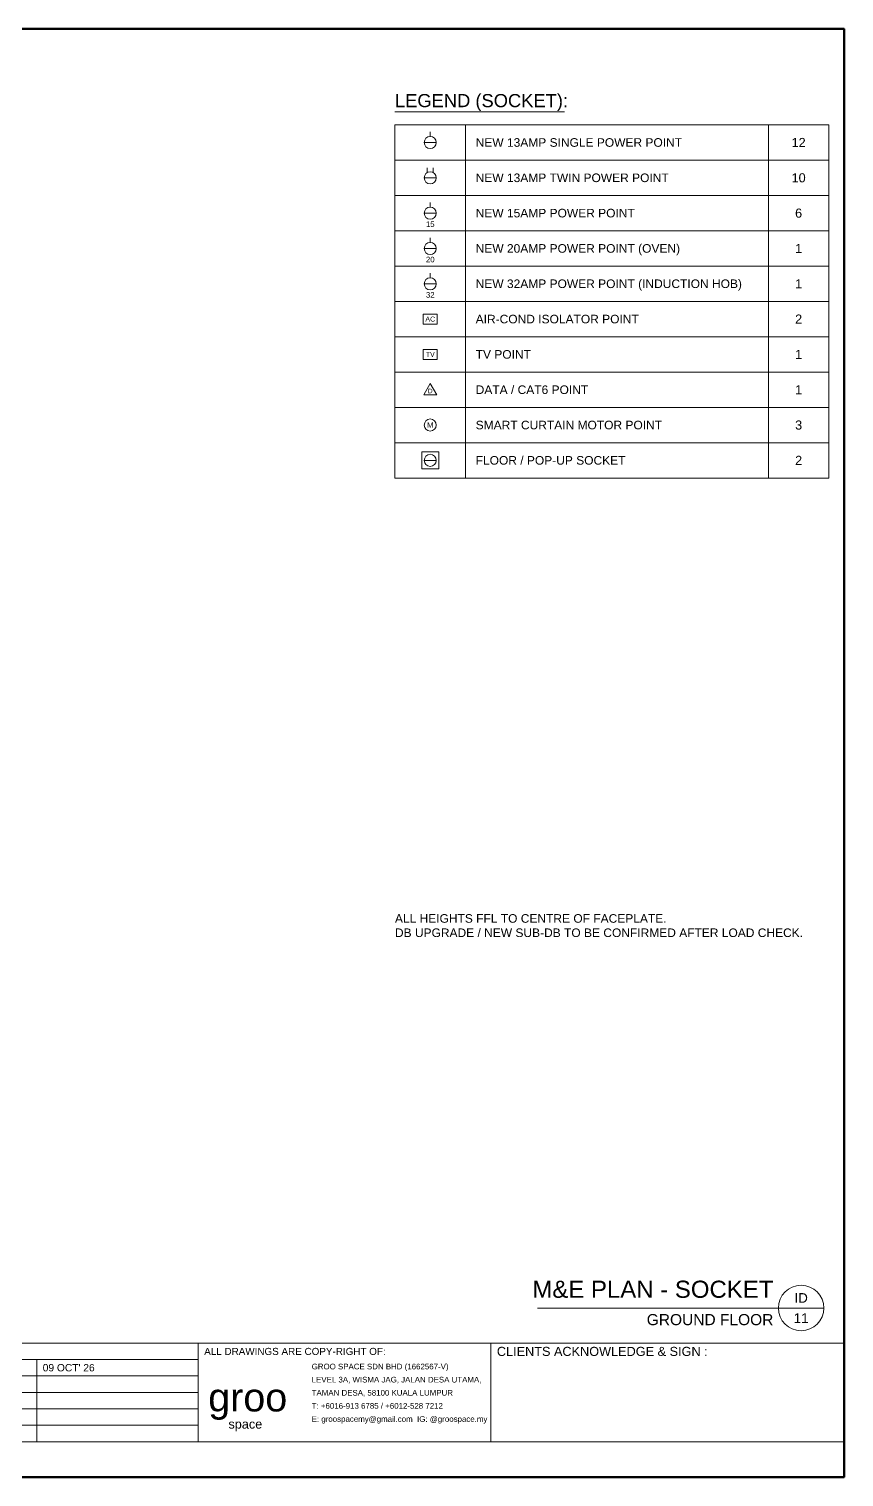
# Model space of a CAD drawing. Header units: millimetres. Extents: x 5 to 415, y 5 to 292.
# Drawn here: x 253.5 to 415, y 5 to 292 of the extents above; entities that cross this region are included whole.
import ezdxf
from ezdxf.enums import TextEntityAlignment as Align

# ---------------------------------------------------------------- set-up
doc = ezdxf.new("R2010")
doc.units = ezdxf.units.MM
for name, color, linetype, lineweight in [('0-SHEET', 7, 'CONTINUOUS', 50), ('0-TITLE', 7, 'CONTINUOUS', 18), ('0-TITLE-TXT', 7, 'CONTINUOUS', 13), ('I-NOTE', 1, 'CONTINUOUS', 13), ('I-POWR', 1, 'CONTINUOUS', 18), ('I-TEXT', 7, 'CONTINUOUS', 13)]:
    doc.layers.add(name, color=color, linetype=linetype, lineweight=lineweight)
doc.styles.get("Standard").update_dxf_attribs({"font": 'arial.ttf'})

msp = doc.modelspace()

# ---------------------------------------------------------------- linework, layer by layer
at = {"layer": '0-SHEET'}
msp.add_lwpolyline([(5, 5), (415, 5), (415, 292), (5, 292)], close=True, dxfattribs=at)
at = {"layer": '0-TITLE'}
for p, q in [((5, 31.5), (415, 31.5)), ((287, 12), (287, 31.5)), ((345, 12), (345, 31.5)), ((219, 28.3), (287, 28.3)), ((255, 12), (255, 28.3)), ((219, 25.04), (287, 25.04)), ((219, 21.78), (287, 21.78)), ((219, 18.52), (287, 18.52)), ((219, 15.26), (287, 15.26)), ((5, 12), (415, 12))]:
    msp.add_line(p, q, dxfattribs=at)
at = {"layer": 'I-NOTE', "color": 1}
msp.add_line((326, 275.6), (359.6, 275.6), dxfattribs=at)
at = {"layer": 'I-POWR', "color": 1}
for p, q in [((333, 270.7), (333, 271.6)), ((331.8, 269.5), (334.2, 269.5)), ((332.4, 263.5), (332.4, 264.5)), ((333.6, 263.5), (333.6, 264.5)), ((331.8, 262.5), (334.2, 262.5)), ((331.8, 206.5), (334.2, 206.5))]:
    msp.add_line(p, q, dxfattribs=at)
at = {"layer": 'I-POWR', "color": 5}
for p, q in [((331.8, 255.5), (334.2, 255.5)), ((333, 256.7), (333, 257.6)), ((333, 249.7), (333, 250.6)), ((331.8, 248.5), (334.2, 248.5)), ((331.8, 241.5), (334.2, 241.5)), ((333, 242.7), (333, 243.6))]:
    msp.add_line(p, q, dxfattribs=at)
at = {"layer": 'I-POWR', "color": 3}
msp.add_lwpolyline([(331.6, 233.5), (334.4, 233.5), (334.4, 235.5), (331.6, 235.5)], close=True, dxfattribs=at)
at = {"layer": 'I-POWR', "color": 6}
for points in [[(331.6, 226.5), (334.4, 226.5), (334.4, 228.5), (331.6, 228.5)], [(331.7, 219.5), (334.3, 219.5), (333, 221.7)]]:
    msp.add_lwpolyline(points, close=True, dxfattribs=at)
at = {"layer": 'I-POWR', "color": 1}
msp.add_lwpolyline([(331.3, 204.8), (334.7, 204.8), (334.7, 208.2), (331.3, 208.2)], close=True, dxfattribs=at)
for centre in [(333, 269.5), (333, 262.5), (333, 206.5)]:
    msp.add_circle(centre, 1.2, dxfattribs=at)
at = {"layer": 'I-POWR', "color": 5}
for centre in [(333, 255.5), (333, 248.5), (333, 241.5)]:
    msp.add_circle(centre, 1.2, dxfattribs=at)
at = {"layer": 'I-POWR', "color": 4}
msp.add_circle((333, 213.5), 1.2, dxfattribs=at)
at = {"layer": 'I-TEXT'}
for p, q in [((354.25, 38.5), (402, 38.5)), ((402, 38.5), (411, 38.5))]:
    msp.add_line(p, q, dxfattribs=at)
for points in [[(326, 266), (340, 266), (340, 273), (326, 273)], [(340, 266), (400, 266), (400, 273), (340, 273)], [(400, 266), (412, 266), (412, 273), (400, 273)], [(326, 259), (340, 259), (340, 266), (326, 266)], [(340, 259), (400, 259), (400, 266), (340, 266)], [(400, 259), (412, 259), (412, 266), (400, 266)], [(326, 252), (340, 252), (340, 259), (326, 259)], [(340, 252), (400, 252), (400, 259), (340, 259)], [(400, 252), (412, 252), (412, 259), (400, 259)], [(326, 245), (340, 245), (340, 252), (326, 252)], [(340, 245), (400, 245), (400, 252), (340, 252)], [(400, 245), (412, 245), (412, 252), (400, 252)], [(326, 238), (340, 238), (340, 245), (326, 245)], [(340, 238), (400, 238), (400, 245), (340, 245)], [(400, 238), (412, 238), (412, 245), (400, 245)], [(326, 231), (340, 231), (340, 238), (326, 238)], [(340, 231), (400, 231), (400, 238), (340, 238)], [(400, 231), (412, 231), (412, 238), (400, 238)], [(326, 224), (340, 224), (340, 231), (326, 231)], [(340, 224), (400, 224), (400, 231), (340, 231)], [(400, 224), (412, 224), (412, 231), (400, 231)], [(326, 217), (340, 217), (340, 224), (326, 224)], [(340, 217), (400, 217), (400, 224), (340, 224)], [(400, 217), (412, 217), (412, 224), (400, 224)], [(326, 210), (340, 210), (340, 217), (326, 217)], [(340, 210), (400, 210), (400, 217), (340, 217)], [(400, 210), (412, 210), (412, 217), (400, 217)], [(326, 203), (340, 203), (340, 210), (326, 210)], [(340, 203), (400, 203), (400, 210), (340, 210)], [(400, 203), (412, 203), (412, 210), (400, 210)]]:
    msp.add_lwpolyline(points, close=True, dxfattribs=at)
msp.add_circle((406.5, 38.5), 4.5, dxfattribs=at)

# ---------------------------------------------------------------- texts
at = {"layer": '0-TITLE-TXT'}
for s, height, p in [('ALL DRAWINGS ARE COPY-RIGHT OF:', 1.4, (288.2, 29.9)), ('CLIENTS ACKNOWLEDGE & SIGN :', 1.8, (346.2, 29.9)), ("09 OCT' 26", 1.45, (256.2, 26.67)), ('GROO SPACE SDN BHD (1662567-V)', 1.12, (309.5, 26.9)), ('LEVEL 3A, WISMA JAG, JALAN DESA UTAMA,', 1.12, (309.5, 24.3)), ('TAMAN DESA, 58100 KUALA LUMPUR', 1.12, (309.5, 21.7)), ('T: +6016-913 6785 / +6012-528 7212', 1.12, (309.5, 19.1)), ('E: groospacemy@gmail.com  IG: @groospace.my', 1.12, (309.5, 16.5))]:
    msp.add_text(s, height=height, dxfattribs=at).set_placement(p, align=Align.MIDDLE_LEFT)
for s, height, p in [('groo', 5.6, (289, 18)), ('space', 1.8, (293, 14.6))]:
    msp.add_text(s, height=height, dxfattribs=at).set_placement(p)
at = {"layer": 'I-NOTE', "color": 1}
msp.add_text('LEGEND (SOCKET):', height=2.6, dxfattribs=at).set_placement((326, 276.5))
for s, p in [('NEW 13AMP SINGLE POWER POINT', (342, 269.5)), ('NEW 13AMP TWIN POWER POINT', (342, 262.5)), ('NEW 15AMP POWER POINT', (342, 255.5)), ('NEW 20AMP POWER POINT (OVEN)', (342, 248.5)), ('NEW 32AMP POWER POINT (INDUCTION HOB)', (342, 241.5)), ('AIR-COND ISOLATOR POINT', (342, 234.5)), ('TV POINT', (342, 227.5)), ('DATA / CAT6 POINT', (342, 220.5)), ('SMART CURTAIN MOTOR POINT', (342, 213.5)), ('FLOOR / POP-UP SOCKET', (342, 206.5))]:
    msp.add_text(s, height=1.7, dxfattribs=at).set_placement(p, align=Align.MIDDLE_LEFT)
at = {"layer": 'I-NOTE', "color": 1, "insert": (326, 112), "char_height": 1.7, "width": 86, "attachment_point": 7}
msp.add_mtext('ALL HEIGHTS FFL TO CENTRE OF FACEPLATE.\\PDB UPGRADE / NEW SUB-DB TO BE CONFIRMED AFTER LOAD CHECK.', dxfattribs=at)
at = {"layer": 'I-POWR', "color": 5}
for s, p in [('15', (333, 253.3)), ('20', (333, 246.3)), ('32', (333, 239.3))]:
    msp.add_text(s, height=1.1, dxfattribs=at).set_placement(p, align=Align.MIDDLE_CENTER)
at = {"layer": 'I-POWR', "color": 3}
msp.add_text('AC', height=1, dxfattribs=at).set_placement((333, 234.5), align=Align.MIDDLE_CENTER)
at = {"layer": 'I-POWR', "color": 6}
for s, height, p in [('TV', 1, (333, 227.5)), ('D', 0.9, (333, 220.25))]:
    msp.add_text(s, height=height, dxfattribs=at).set_placement(p, align=Align.MIDDLE_CENTER)
at = {"layer": 'I-POWR', "color": 4}
msp.add_text('M', height=1.1, dxfattribs=at).set_placement((333, 213.5), align=Align.MIDDLE_CENTER)
at = {"layer": 'I-TEXT'}
for s, height, p in [('12', 1.8, (406, 269.5)), ('10', 1.8, (406, 262.5)), ('6', 1.8, (406, 255.5)), ('1', 1.8, (406, 248.5)), ('1', 1.8, (406, 241.5)), ('2', 1.8, (406, 234.5)), ('1', 1.8, (406, 227.5)), ('1', 1.8, (406, 220.5)), ('3', 1.8, (406, 213.5)), ('2', 1.8, (406, 206.5)), ('ID', 1.9, (406.5, 40.5)), ('11', 1.9, (406.5, 36.5))]:
    msp.add_text(s, height=height, dxfattribs=at).set_placement(p, align=Align.MIDDLE_CENTER)
msp.add_text('M&E PLAN - SOCKET', height=3.4, dxfattribs=at).set_placement((401, 39.5), align=Align.BOTTOM_RIGHT)
msp.add_text('GROUND FLOOR', height=2.2, dxfattribs=at).set_placement((401, 37.3), align=Align.TOP_RIGHT)

doc.saveas('drawing.dxf')
